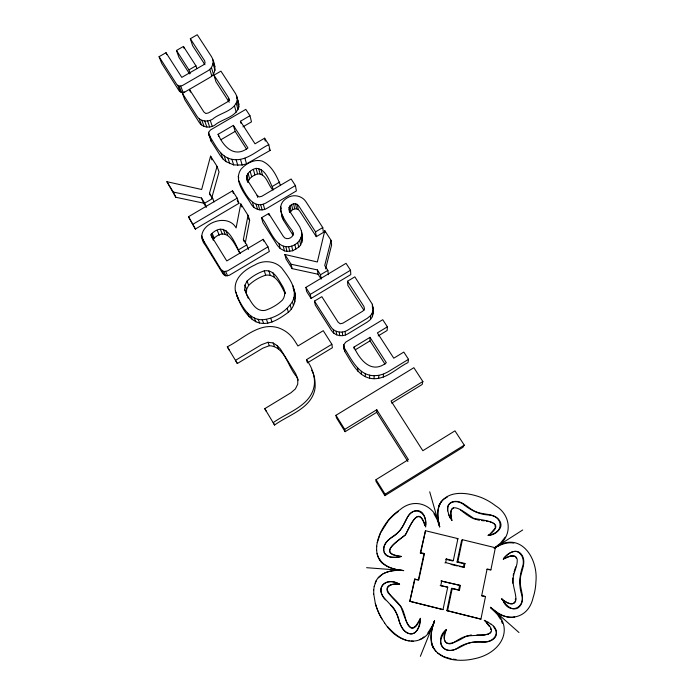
<?xml version="1.0" encoding="UTF-8"?>
<svg xmlns="http://www.w3.org/2000/svg" width="695" height="695" viewBox="0 0 695 695"><rect width="100%" height="100%" fill="white"/><g stroke="black" fill="none" stroke-linecap="round" stroke-linejoin="round"><path stroke-width="1.04" d="M347.543 281.232L363.928 306.504L364.51 309.075L362.807 311.143L342.939 323.149L340.203 323.783L338.074 322.115L321.837 296.678L314.505 301.083L315.269 305.036L331.254 330.203C334.582 335.841 342.34 337.257 347.769 333.895L367.447 321.976L370.513 319.483L372.338 316.677L372.346 312.854L373.137 309.901L372.381 304.323L354.832 276.845L347.543 281.232L347.865 285.437L364.032 310.396M372.381 307.268L372.381 304.323M373.719 594.008L373.745 589.89M372.338 316.677L373.119 313.749L373.085 306.999M387.367 326.832L377.385 332.888L393.77 358.194L403.804 352.078L408.521 359.324L408.017 362.555C396.906 367.968 387.228 378.784 374.066 378.714L374.101 375.7C358.472 375.543 351.383 359.167 344.329 347.987L343.782 344.763L345.762 342.105L382.737 319.709L387.367 326.832L387.158 330.472L378.202 335.911M204.956 64.748L192.602 45.67L190.343 38.72L197.241 34.75L211.593 56.79C215.007 63.288 217.648 73.583 209.508 77.675L182.438 93.408L184.818 99.767L199.1 122.242C202.254 127.472 209.473 128.358 214.477 125.369C221.801 118.854 235.857 117.577 238.828 106.952C236.656 102.704 238.029 97.717 235.579 93.643L220.932 71.133L213.964 75.164L215.954 81.732L229.237 102.252M238.828 106.952L238.854 104.372L236.569 95.649M376.586 550.37L376.69 546.209M425.462 526.202C428.363 514.404 415.41 504.196 407.843 516.559C403.969 524.464 399.999 532.952 391.85 537.357C387.515 540.284 383.067 544.767 383.718 550.449M293.62 234.849L292.413 231.035C286.132 222.218 272.614 206.337 287.313 197.849C293.36 193.948 301.951 195.608 305.896 201.663L322.758 227.569L323.401 232.425L316.286 236.665L299.675 211.019C297.408 207.136 291.457 208.778 290.145 212.609L289.068 207.527C290.397 203.652 296.426 201.984 298.72 205.911L315.547 231.869L316.286 236.665M376.699 412.317L376.768 409.746L344.72 429.388L345.094 431.691L376.699 412.317L407.895 461.541M213.964 75.164L228.585 97.717L229.055 100.019L227.404 101.904L208.448 112.92L205.859 113.52L203.913 112.043L189.431 89.36L190.413 92.105M248.167 298.207L244.744 289.641L244.935 285.185L247.02 281.145A43.994 42.334 -17.8 0 1 264.274 270.859C274.204 269.147 278.582 280.076 282.908 286.8C285.358 290.901 285.454 296.061 282.544 299.962A43.533 41.422 -19 0 1 265.177 310.37C255.143 312.081 250.808 300.996 246.508 294.185M378.679 378.384L378.775 375.361L383.466 374.084L388.027 371.825L408.521 359.324M374.066 378.714C358.646 378.549 351.661 362.39 344.703 351.357L343.782 344.763M376.768 409.746L408.408 459.63L376.021 479.654L375.96 481.288L384.9 495.648L462.983 447.241L464.269 445.13L454.964 430.848L422.829 450.716L391.042 401.006L422.855 381.512L413.864 367.69L335.954 415.306L336.45 417.799L345.094 431.691M244.935 285.185L246.621 289.311L246.43 293.724L244.744 289.641M293.212 232.929L293.134 234.762C291.787 238.654 285.68 240.383 283.352 236.422L268.713 213.495L261.511 217.761L262.953 222.713L277.374 245.405L280.224 248.549L284.464 250.86L287 251.399L292.76 250.747L298.694 247.212L300.648 244.927L302.525 240.105L302.264 235.431L301.343 230.627L299.684 226.718L289.711 211.254L289.068 207.527M383.31 377.124L383.466 374.084M249.948 115.709L240.418 121.269L255.013 143.813L264.587 138.201L268.783 144.656L270.103 150.459L246.534 163.846L242.164 165.028L233.668 164.915L226.11 161.657L222.895 158.912L220.211 155.454L211.098 141.12L208.5 133.814L208.604 132.337L210.533 129.93L245.813 109.367L249.948 115.709L251.494 121.842L242.946 126.838M247.959 182.429C243.719 175.922 249.887 169.771 256.073 168.364C265.95 168.442 270.051 182.559 273.465 189.813M248.28 182.542L248.402 180.952L246.786 175.505M515.343 599.95L515.421 598.986M495.196 527.409L495.196 525.707M512.78 578.04L512.684 583.201M420.162 619.141C419.702 623.858 418.894 629.192 415.089 632.45A7.08 6.802 70.5 0 1 410.788 633.805C404.229 633.353 400.711 626.664 399.199 621.026C397.444 611.522 390.547 604.624 384.074 598.03C374.492 585.485 388.349 577.102 399.599 584.286C374.866 583.079 393.474 598.282 400.945 606.813C404.977 617.82 410.971 641.285 420.432 618.307C420.962 625.326 416.062 637.497 407.27 632.937C397.054 626.907 399.773 611.869 390.425 604.728M384.9 495.648L385.091 494.206L376.021 479.654M373.728 589.959L374.223 586.276M236.43 295.149C241.782 305.67 248.471 319.648 262.206 319.787C274.056 318.857 286.088 311.742 292.413 301.656C298.555 289.45 288.694 277.409 281.779 268.079C274.942 260.634 263.066 259.808 254.691 265.082C244.553 269.686 233.233 278.573 235.396 291.118C239.141 302.673 244.875 315.495 255.838 321.716C267.506 327.084 279.268 318.935 288.373 312.264C294.671 306.834 297.078 297.668 294.133 289.867M376.647 546.661C377.576 536.853 382.259 527.748 388.366 520.155A59.362 57.607 59.8 0 1 400.198 509.574C416.383 495.856 437.285 507.02 439.674 526.897C437.659 518.67 436.364 509.035 441.36 501.573C435.834 508.836 437.702 518.722 439.657 526.914L437.224 519.738L433.932 513.727M240.114 253.345C234.163 241.877 226.44 219.22 211.228 234.154L211.358 236.031L226.779 260.938L263.197 239.315L267.975 246.855L269.339 251.468L229.376 275.246L225.84 275.863L222.999 273.839L205.512 245.448C190.395 227.213 226.275 210.159 236.118 227.925L240.774 203.87L248.028 215.328L249.644 220.306L245.257 243.146M244.049 241.365L243.38 239.497L248.028 215.328M460.42 585.485L441.134 581.003L460.42 585.485L459.464 590.064L451.541 588.361L446.876 610.627L480.931 619.132L485.501 596.536L481.705 595.598L487.117 568.944L490.887 569.865L495.37 547.721L462.427 539.711L461.619 540.224L457.049 562.064L464.147 563.81L464.981 563.506L464.217 567.198L459.291 566.46M480.931 619.132L447.563 610.757L452.263 588.274M457.049 562.064L457.814 561.751L462.427 539.711M451.541 588.361L458.674 590.133L459.621 585.59M463.391 567.459L464.147 563.81M424.463 553.559L423.993 553.941L420.301 553.038L420.744 552.638L424.463 553.559L418.755 579.943L414.628 579.178L409.815 601.323L443.01 609.611L447.736 587.153L440.178 585.529M453.305 560.639L446.399 558.945L445.738 559.284L452.575 560.961L453.305 560.639L457.927 538.616L425.496 530.737L420.301 553.038M440.795 585.425L441.759 580.864M444.965 562.933L445.625 562.62L446.399 558.945M409.815 601.323L415.011 579.022M420.744 552.638L425.496 530.737M418.329 580.099L423.993 553.941M513.171 575.434L513.562 573.783M422.855 381.512L422.16 384.465L391.702 403.126M325.599 268.887L331.602 245.04L331.072 240.34L324.791 230.697L317.346 261.972L284.872 254.492L286.019 259.009L292.126 268.626L318.102 274.256L321.186 279.069L320.499 274.786L317.38 269.921L291.057 264.222L284.872 254.492M246.612 177.92L247.611 180.457L257.107 195.338L259.139 196.911L261.728 196.329L291.127 178.98L295.418 185.574L296.409 190.916L267.358 208.1C262.215 211.541 254.935 209.907 251.555 204.782C246.021 194.835 232.894 181.473 240.93 169.319C246.021 163.507 254.231 158.834 262.111 161.075C271.788 165.288 277.018 176.478 280.545 185.626M331.072 240.34L324.713 265.525L327.849 270.39L328.422 274.725M261.511 217.761C269.669 227.039 274.838 250.869 291.709 246.126C298.086 244.032 303.185 237.551 301.343 230.627M211.584 198.501L219.047 171.926L217.057 166.383L210.576 156.14L201.646 189.509L166.887 181.682L175.826 197.267L203.652 203.157L206.311 207.423M377.255 542.595L380.313 533.482M210.533 195.886L209.482 193.271L217.057 166.383M445.903 630.243C440.917 639.009 446.642 648.557 455.781 641.172M374.197 586.38L376.395 580.351M182.438 93.408L196.885 116.135C200.082 121.425 207.388 122.311 212.453 119.297C219.872 112.694 234.102 111.409 237.117 100.653M514.074 571.95L515.69 566.911M239.914 253.371C233.607 242.086 226.917 225.797 213.33 238.898L213.174 240.235M420.362 656.315L432.637 625.804M190.343 38.72L204.625 60.752L205.112 63.037L203.444 64.887L181.786 77.388L166.018 52.698L159.077 56.686L176.773 84.503L179.214 86.154L182.29 85.607L207.449 71.064C211.454 68.979 213.825 64.34 212.905 59.883M438.493 506.898L439.77 503.962M438.649 506.464L439.822 503.866M375.083 583.235C379.062 571.707 393.022 569.387 403.665 570.56C392.866 569.9 379.54 565.313 377.081 553.342M418.885 621.174L419.806 619.21M514.908 601.679C512.059 606.961 505.083 601.479 501.964 599.22M246.621 289.311L248.671 285.332A43.411 41.804 -17.9 0 1 265.69 275.168C276.41 273.717 281.162 285.914 285.167 293.637M380.808 532.518L388.218 520.842A58.832 57.094 60 0 1 398.27 511.511M490.696 631.99L489.723 633.336M248.402 180.952C249.948 177.155 253.91 175.192 257.567 173.898C266.281 173.29 267.94 184.94 272.779 189.857M418.442 621.956L415.827 625.865L413.143 627.837M505.239 537.113L500.409 543.247L494.232 548.155C512.502 539.207 512.736 516.168 495.648 505.838A59.483 57.503 55 0 0 481.557 497.629C468.621 492.685 449.1 489.462 440.335 503.128M314.505 301.083L330.707 326.563C334.078 332.28 341.94 333.704 347.439 330.299L367.386 318.232L370.496 315.704L372.346 312.854M494.744 528.634L491.113 532.926M427.772 633.067L432.559 625.5L434.575 620.791C430.926 630.426 428.728 642.814 436.052 651.345M445.538 630.174C434.549 639.713 443.132 656.254 456.902 648.478C465.164 642.58 475.172 641.111 485.049 641.893C489.575 641.746 494.38 639.287 495.874 634.787A7.176 6.82 61.4 0 0 495.77 630.096L493.328 626.299M503.51 558.554C506.473 555.166 510.182 551.604 514.934 551.361A7.002 6.689 51.1 0 1 519.252 552.838C522.988 555.792 523.987 561.021 522.961 565.487C519.582 574.913 518.513 585.016 521.71 594.677C525.42 607.769 510.182 614.51 503.623 602.061M441.455 501.451L443.549 499.331L447.537 496.855M378.236 577.814L382.919 573.931M422.473 638.027L423.872 636.898M457.162 539.138L457.927 538.616M497.246 546.253L522.709 529.981M385.091 494.206L464.269 445.13M298.112 380.2L296.669 376.647C287.808 367.09 285.089 346.544 269.365 345.702L262.91 348.117L237.343 363.511L235.509 360.323L261.424 344.72L267.966 342.279L273.118 342.948L277.14 345.589L280.424 349.038L295.644 373.615L297.825 379.01L297.712 384.213L295.41 388.896L290.953 392.771L264.769 408.669L274.577 425.036C288.92 414.62 311.994 408.434 315.07 388.131C315.478 381.981 314.757 375.595 311.638 370.166M307.364 362.877L332.41 347.709L331.871 344.294L323.262 330.69L297.938 345.98L294.532 340.524A32.274 31.327 -23.7 0 0 278.608 327.892C259.218 321.629 243.181 338.908 227.317 346.796L229.254 350.15M354.016 347.066L370.001 337.362L386.342 362.721C371.738 374.544 359.836 360.106 354.016 347.066L354.129 348.751M355.18 349.88L370.027 340.871L370.001 337.362M307.147 362.078L306.486 359.671L331.871 344.294M320.499 274.786L327.849 270.39M305.817 287.435L346.032 263.318L350.523 270.233L350.81 274.568L311.073 298.442L306.695 291.553L305.817 287.435L310.257 294.411L311.073 298.442M310.257 294.411L350.523 270.233M267.975 246.855L227.473 270.946L223.894 271.563L221.01 269.521L202.123 238.324M315.547 231.869L322.758 227.569M238.715 249.696L246.777 244.909L243.38 239.497M195.391 229.02L238.915 203.348L237.169 198.171L232.521 190.821L188.484 216.736L195.391 229.02L188.484 216.736M272.614 186.26L279.755 182.047M295.418 185.574L265.985 202.975C251.616 210.898 243.45 190.074 238.541 180.3M206.12 206.58L204.678 203.175L212.722 198.44L209.482 193.271M193.062 224.164L237.169 198.171M268.783 144.656C257.15 150.242 245.978 162.126 231.878 159.294C219.837 156.974 215.172 144.152 209.021 135.221L208.5 133.814M218.117 134.283L233.372 125.378L247.933 147.965C234.589 158.408 223.408 146.793 218.117 134.283L218.769 136.255M220.967 139.678L235.136 131.398L233.372 125.378M190.248 73.653L188.936 69.874L195.947 65.825L183.445 46.443L176.469 50.457L178.902 57.277L189.544 73.87M419.78 639.556L421.578 638.54M456.632 640.721L461.775 637.793M503.701 558.858L510.695 556.035L514.743 556.382M383.675 573.566C389.782 570.369 396.923 570.065 403.656 570.569C394.812 569.7 384.761 567.511 379.435 559.675L382.876 563.584M462.731 637.358L471.332 634.909M453.54 507.845C449.265 509.974 451.029 516.081 451.533 519.817M159.077 56.686L161.735 63.436L179.223 90.958L181.638 92.591L184.67 92.053M488.672 634.04L484.094 635.065L476.874 634.874M488.524 535.376C494.327 534.038 503.145 529.738 500.522 522.388C496.343 512.754 484.128 515.264 476.092 511.833C468.109 508.783 461.341 498.497 451.837 502.094C444.444 505.647 448.57 515.577 452.002 520.59C446.268 496.951 464.138 512.059 473.634 518.288C484.554 520.703 508.019 521.754 487.942 535.445C502.945 534.785 504.805 516.776 489.341 515.021C479.359 514.717 470.498 510.173 462.922 503.971C459.239 501.582 454.113 500.6 450.256 503.145A6.794 6.611 47.7 0 0 447.702 506.69L447.519 510.903M490.887 569.865L487.013 569.422M512.771 617.273L514.726 616.995M447.736 587.153L441.16 585.772M458.674 590.133L459.464 590.064M374.101 375.7L378.775 375.361M411.666 628.019L412.396 628.019M485.501 596.536L481.652 595.841M411.127 641.12L413.256 641.198M511.789 617.412C503.536 617.525 496.525 612.295 490.418 607.317C516.906 626.299 501.92 653.335 474.225 658.764A60.604 58.198 61.5 0 1 457.77 660.189C447.771 659.694 436.556 655.533 432.281 645.751M366.604 567.693L398.435 570.117M390.555 557.208L396.932 557.312L401.206 556.539C377.706 554.158 396.046 542.265 405.333 534.994C409.859 526.949 418.277 504.205 424.836 525.498M453.001 659.155L455.981 659.494M481.409 520.512L484.319 520.876M486.231 521.146L489.054 521.589M513.805 543.09C506.916 541.726 500.087 544.863 494.232 548.199C519.591 529.798 538.364 557.451 535.923 581.706A60.239 57.867 56.8 0 1 533.013 598.004C527.87 620.244 505.004 622.876 490.435 607.317L497.455 614.562L500.513 619.28M446.876 610.627L447.563 610.757M406.705 640.399L409.225 640.92M166.887 181.682L173.272 192.037L201.454 197.988L204.678 203.175M477.43 519.825L479.48 520.268M451.125 658.843L443.714 656.671L437.702 653.031M457.814 561.751L464.981 563.506M445.625 562.62L464.217 567.198M451.107 564.444L457.249 565.956M414.628 579.178L417.408 579.873M410.163 601.357L443.01 609.611M389.817 556.99L386.611 555.592A6.837 6.681 66.8 0 1 384.014 551.899M489.914 521.849L492.477 522.77M473.286 518.557L476.414 519.608M405.819 640.069C398.574 637.645 392.71 632.38 387.706 626.777M488.342 622.329L484.267 620.322C504.162 638.627 477.795 634.083 466.076 636.22C455.086 643.101 438.562 650.798 446.416 629.453C442.333 634.318 437.442 643.179 443.679 648.366C452.68 654.647 461.437 644.786 470.037 642.797C477.769 640.599 487.343 644.682 493.85 638.757C498.767 634.665 496.395 626.916 491.104 624.318M470.107 516.976L472.487 518.157M410.954 627.915C406.071 625.005 405.889 618.35 404.038 613.581C401.962 605.475 395.325 600.141 389.678 594.512C382.085 587.848 392.745 581.837 399.503 584.33C386.255 576.233 374.006 587.883 385.603 599.855M467.996 515.594L469.403 516.515M487.942 622.251L491.521 624.414M460.672 510.156L467.283 515.134M493.25 523.222L493.945 523.752M494.553 610.862L518.974 632.528M382.432 563.176C378.671 559.883 376.76 554.879 376.629 549.953M486.239 622.572L489.228 626.334M384.509 622.729C398.296 644.943 426.087 650.12 434.584 620.8C431.413 629.357 428.815 639.496 433.428 648.027L432.16 645.438M384.63 622.963L381.833 618.689A59.527 57.494 64.1 0 1 375.317 603.416L373.736 593.982M269.069 148.869L270.103 150.459M494.51 524.343L494.936 524.994M235.136 131.398L246.638 149.26M370.027 340.871L384.995 364.119M176.469 50.457L188.936 69.874M280.632 210.072L282.457 218.03L283.63 220.532L292.873 234.945M237.195 200.62L238.915 203.348M248.541 218.569L249.644 220.306M306.486 359.671C311.803 367.082 315.382 375.986 314.288 385.256C311.16 405.828 287.773 412.092 273.231 422.647L274.577 425.036M335.954 415.306L344.72 429.388M227.317 346.796L237.343 363.511M264.769 408.669L266.228 411.24M515.89 557.399L516.333 558.181M450.438 518.548L448.544 514.491M293.082 288.043L295.166 293.959M237.308 100.019L238.281 102M173.272 192.037L175.826 197.267M201.672 235.97L204.339 243.015M222.27 270.868L224.233 275.168M223.894 271.563L225.84 275.863M225.701 271.597L227.621 275.889M235.396 291.118L236.474 293.559M210.959 234.867L212.609 238.863M211.228 234.154L213.33 238.898M247.489 313.097L249.14 316.885M212.166 233.381L214.251 238.133M250.678 315.912L252.294 319.665M201.454 197.988L203.652 203.157M301.448 233.503L302.264 235.431M213.6 63.566L214.894 66.616M217.24 230.384L219.255 235.179M254.266 317.989L255.838 321.716M220.315 229.194L222.296 233.998M258.132 319.283L259.643 322.993M267.966 342.279L269.365 345.702M223.217 229.272L225.154 234.076M225.849 230.471L227.752 235.266M212.722 198.44L214.095 201.889M247.02 281.145L248.671 285.332M262.206 319.787L263.674 323.488M273.118 342.948L274.438 346.371M501.434 620.956L502.346 623.38M177.833 85.598L180.274 92.035M266.454 319.474L267.862 323.184M179.214 86.154L181.638 92.591M166.018 52.698L166.748 54.636M277.14 345.589L278.417 348.968M180.761 86.163L183.167 92.6M210.576 139.721L211.098 141.12M210.576 156.14L211.958 159.911M270.729 318.319L272.084 322.046M199.204 118.793L201.394 124.874M201.889 120.357L204.052 126.421M246.777 244.909L248.419 249.54M204.747 121.026L206.875 127.081M208.604 132.337L210.333 137.271M207.579 120.956L209.673 127.011M183.445 46.443L184.114 48.407M232.521 190.821L233.416 193.453M220.967 153.213L222.895 158.912M210.22 120.313L212.27 126.377M224.216 155.993L226.11 161.657M431.308 642.823L431.96 644.778M240.774 203.87L241.799 206.936M195.947 65.825L196.885 68.683M264.274 270.859L265.69 275.168M227.899 158.026L229.741 163.673M231.878 159.294L233.668 164.915M238.203 176.217L238.776 178.024M268.895 270.911L270.251 275.229M490.496 628.61L490.792 629.583M236.091 159.754L237.829 165.384M209.803 69.413L211.836 76.042M273.039 272.796L274.343 277.088M211.445 67.563L213.461 74.217M263.197 239.315L263.77 241.191M252.433 202.315L253.979 207.449M240.479 159.398L242.164 165.028M213.061 63.653L215.05 70.351M256.081 204.33L257.593 209.438M248.002 173.281L249.601 178.754M287.243 308.406L288.373 312.264M244.901 158.199L246.534 163.846M258.279 204.799L259.748 209.899M429.701 491.799L438.302 521.832M229.089 98.898L229.611 100.697M284.733 291.379L285.315 293.412M257.107 195.338L257.706 197.423M250.131 171.3L251.703 176.799M260.695 204.816L262.137 209.916M234.467 105.909L236.213 112.147M290.223 305.209L291.309 309.101M240.418 121.269L240.974 123.293M263.283 204.252L264.691 209.36M253.362 169.398L254.891 174.923M236.291 103.329L238.011 109.593M268.713 213.495L269.252 215.502M292.413 301.656L293.472 305.6M237.151 98.047L238.854 104.372M256.073 168.364L257.567 173.898M258.653 168.407L260.112 173.941M279.008 243.91L280.224 248.549M293.811 297.877L294.854 301.865M260.999 169.441L262.423 174.958M237.204 295.175L238.229 299.163M294.393 293.924L295.418 297.964M293.012 285.836L294.063 289.971M283.299 246.247L284.464 250.86M285.871 246.786L287 251.399M291.057 264.222L292.126 268.626M288.686 246.794L289.78 251.408M264.587 138.201L265.273 141.146M280.702 206.893L281.18 208.926M282.465 215.546L283.63 220.532M291.709 246.126L292.76 250.747M281.822 215.129L282.457 218.03M294.889 244.605L295.896 249.244M288.955 209.369L289.607 212.409M289.98 205.868L291.049 210.967M297.721 242.546L298.694 247.212M291.622 204.504L292.664 209.629M299.701 240.235L300.648 244.927M293.629 203.687L294.645 208.813M300.952 237.803L301.882 242.529M295.566 203.644L296.557 208.769M301.604 235.353L302.525 240.105M297.304 204.382L298.277 209.508M317.38 269.921L318.102 274.256M333.279 329.56L333.791 333.157M336.198 331.341L336.675 334.912M324.791 230.697L325.043 232.625M339.273 332.123L339.707 335.685M342.296 332.08L342.696 335.65M343.721 346.405L344.094 349.793M344.329 347.987L344.703 351.357M345.094 331.393L345.45 334.973M357.708 368.194L357.899 371.304M361.287 371.339L361.426 374.405M365.283 373.658L365.37 376.699M373.067 310.891L373.119 313.749M369.584 375.118L369.61 378.141M370.496 315.704L370.513 319.483M381.92 618.88A60.074 58.024 64 0 1 375.343 603.468M425.696 524.516L425.635 526.984C418.781 503.606 411.023 524.508 405.454 534.785C395.898 542.56 377.541 553.376 401.302 556.4C394.942 558.624 383.171 557.816 383.718 548.72C384.396 539.442 395.055 536.653 400.103 530.216C405.706 523.769 406.731 511.251 417.156 510.599C424.054 510.686 425.879 519 425.696 524.516M515.925 598.994C515.959 607.699 504.77 602.513 501.642 598.673C504.935 603.894 511.598 612.069 518.47 607.639C526.732 600.471 519.617 589.299 520.181 580.36C520.329 571.733 527.427 562.212 521.337 554.228C515.968 547.469 506.916 553.88 503.232 559.223C506.855 557.025 515.473 552.638 517.193 559.214C517.836 566.356 513.092 572.645 513.075 579.76C512.762 586.328 515.777 592.47 515.925 598.994"/></g></svg>
